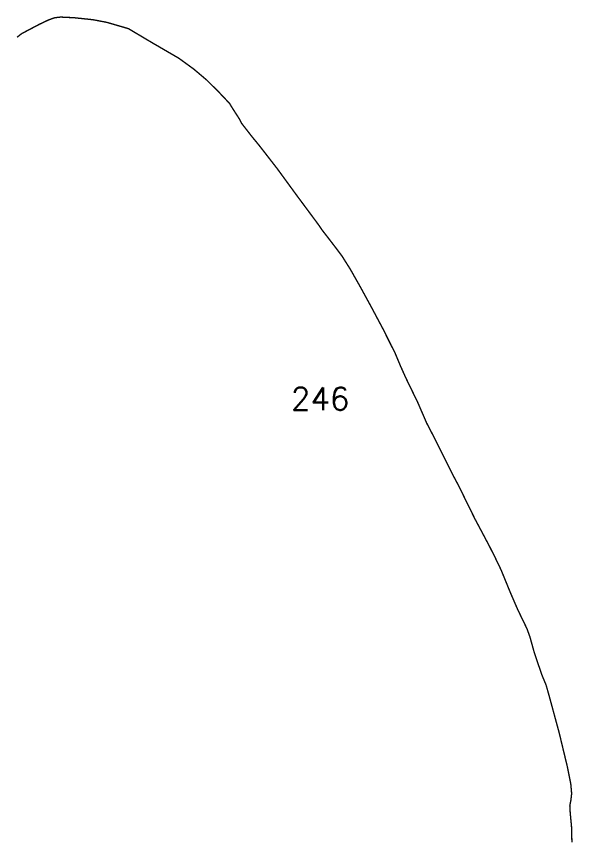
# Model space of a CAD drawing. Header units: metres. Extents: x 315415 to 321268, y 1878408 to 1883029.
# Drawn here: x 316141 to 317362, y 1881230 to 1883029 of the extents above; entities that cross this region are included whole.
import ezdxf

# ---------------------------------------------------------------- set-up
doc = ezdxf.new("R2010")
doc.units = ezdxf.units.M
doc.layers.add('ARTIFICIALLY PROTECTED', color=4, linetype='Continuous')
doc.styles.get("Standard").update_dxf_attribs({"font": 'simplex.shx'})

msp = doc.modelspace()

# ---------------------------------------------------------------- linework, layer by layer
at = {"layer": 'ARTIFICIALLY PROTECTED', "flags": 128}
msp.add_lwpolyline([(316142, 1882983.4, 3, 3, 0), (316152.4, 1882991.5, 3, 3, 0), (316191.3, 1883012, 3, 3, 0), (316210.9, 1883021.3, 3, 3, 0), (316224.6, 1883026.2, 3, 3, 0), (316237.9, 1883027.7, 3, 3, 0), (316267, 1883026.3, 3, 3, 0), (316308.8, 1883021.9, 3, 3, 0), (316339.2, 1883016.1, 3, 3, 0), (316386.6, 1883002.3, 3, 3, 0), (316438.1, 1882971.7, 3, 3, 0), (316497.6, 1882937.1, 3, 3, 0), (316530.4, 1882913.2, 3, 3, 0), (316558.5, 1882889.4, 3, 3, 0), (316585.8, 1882862.3, 3, 3, 0), (316608.8, 1882837.9, 3, 3, 0), (316615.6, 1882826.7, 3, 3, 0), (316621.3, 1882817.8, 3, 3, 0), (316630.3, 1882803.9, 3, 3, 0), (316635.2, 1882794.3, 3, 3, 0), (316657.9, 1882765.1, 3, 3, 0), (316673.6, 1882746, 3, 3, 0), (316713.3, 1882694.9, 3, 3, 0), (316756.2, 1882636.1, 3, 3, 0), (316803.1, 1882572.9, 3, 3, 0), (316812.6, 1882559.1, 3, 3, 0), (316822.5, 1882546.4, 3, 3, 0), (316843, 1882519.7, 3, 3, 0), (316855.7, 1882502.7, 3, 3, 0), (316873.8, 1882474, 3, 3, 0), (316895.4, 1882435.9, 3, 3, 0), (316919.2, 1882392.4, 3, 3, 0), (316945.9, 1882342.3, 3, 3, 0), (316963.9, 1882306.1, 3, 3, 0), (316971.6, 1882291.2, 3, 3, 0), (316983.8, 1882262, 3, 3, 0), (316995.6, 1882235.6, 3, 3, 0), (317021.8, 1882181.7, 3, 3, 0), (317041.4, 1882136.4, 3, 3, 0), (317059.5, 1882101.5, 3, 3, 0), (317096.1, 1882027.9, 3, 3, 0), (317102.6, 1882015.6, 3, 3, 0), (317111.2, 1881999.4, 3, 3, 0), (317117, 1881987.9, 3, 3, 0), (317122.4, 1881976.7, 3, 3, 0), (317147.7, 1881925.2, 3, 3, 0), (317158.9, 1881904.3, 3, 3, 0), (317159.8, 1881902.5, 3, 3, 0), (317178.6, 1881867.1, 3, 3, 0), (317190.8, 1881843, 3, 3, 0), (317205, 1881813.5, 3, 3, 0), (317225.5, 1881763.4, 3, 3, 0), (317241.5, 1881726.4, 3, 3, 0), (317261.8, 1881684.4, 3, 3, 0), (317268.2, 1881666.9, 3, 3, 0), (317278.1, 1881631.2, 3, 3, 0), (317294.6, 1881582.8, 3, 3, 0), (317303.9, 1881560.4, 3, 3, 0), (317310, 1881539, 3, 3, 0), (317332.7, 1881455.3, 3, 3, 0), (317350.5, 1881381.3, 3, 3, 0), (317358.1, 1881343.2, 3, 3, 0), (317360, 1881322.1, 3, 3, 0), (317358.6, 1881309.5, 3, 3, 0), (317358.4, 1881307.7, 3, 3, 0), (317356, 1881295.5, 3, 3, 0), (317356.9, 1881279.3, 3, 3, 0), (317359.7, 1881249.8, 3, 3, 0), (317360.6, 1881215.2, 3, 3, 0)], format="xyseb", dxfattribs=at)

# ---------------------------------------------------------------- texts
at = {"insert": (316743.5, 1882214.3), "char_height": 50, "attachment_point": 1}
msp.add_mtext_dynamic_manual_height_columns('246', width=84.374, gutter_width=1, heights=[74.2], dxfattribs=at)

doc.saveas('drawing.dxf')
